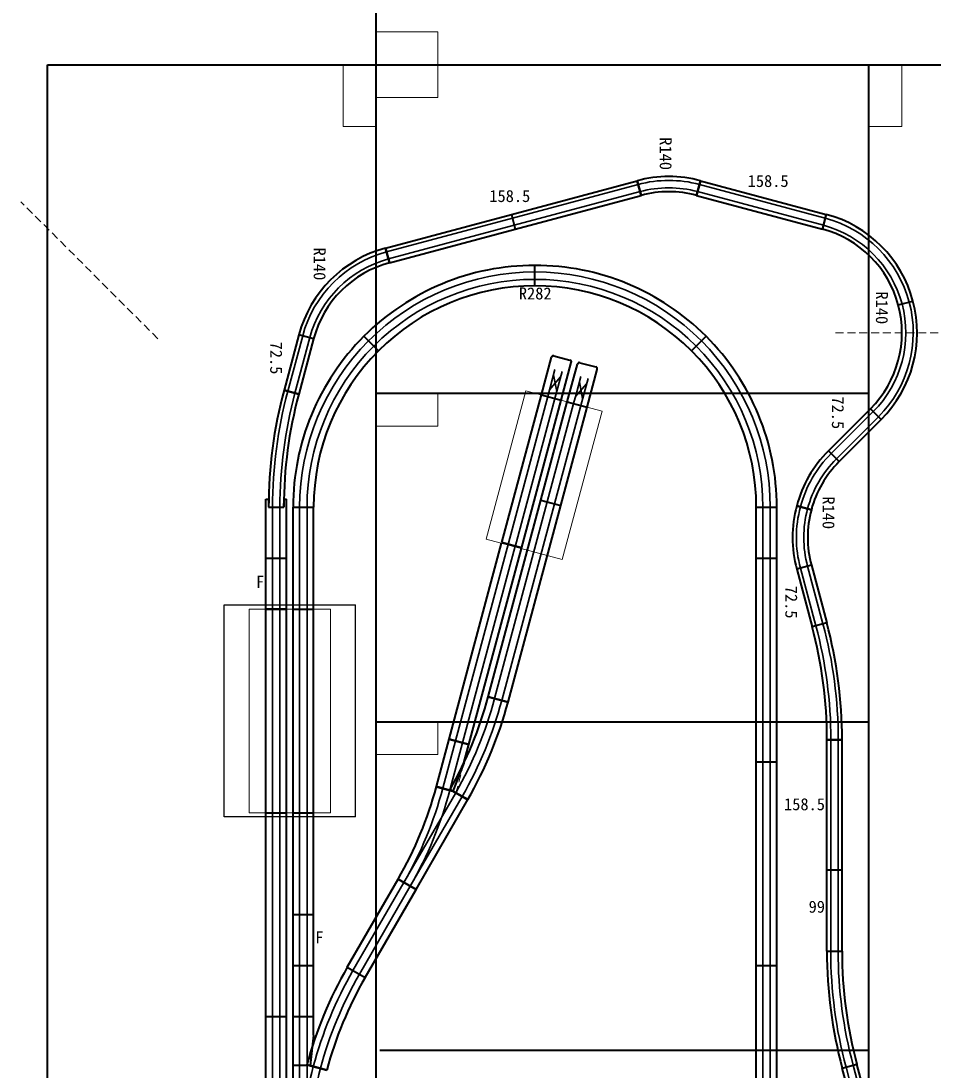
# Model space of a CAD drawing. Units: millimetres, scale not verified. Extents: x -3771 to 6012, y -4101 to 3321.
# Drawn here: x -1620 to -510, y -2325 to -1047 of the extents above; entities that cross this region are included whole.
import ezdxf
from ezdxf.enums import TextEntityAlignment as Align

# ---------------------------------------------------------------- set-up
doc = ezdxf.new("R2010")
doc.units = ezdxf.units.MM
doc.header["$LTSCALE"] = 8
doc.linetypes.add('DASHED1', pattern=[1.8, 1.2, -0.6])
for name, color, linetype, lineweight in [('0-5', 7, 'Continuous', 40), ('0-6', 7, 'Continuous', 40), ('0-7', 6, 'Continuous', 40)]:
    doc.layers.add(name, color=color, linetype=linetype, lineweight=lineweight)
doc.styles.add('ＭＳ ゴシック', font='')
doc.styles.get('ＭＳ ゴシック').set_extended_font_data('MS Gothic')

msp = doc.modelspace()

# ---------------------------------------------------------------- linework, layer by layer
at = {"layer": '0-5'}
for p, q in [((-1023.353, -1282.721), (-870.254, -1241.698)), ((-870.254, -1241.698), (-865.466, -1259.568)), ((-797.785, -1259.568), (-792.997, -1241.698)), ((-792.997, -1241.698), (-797.785, -1259.568)), ((-792.997, -1241.698), (-797.785, -1259.568)), ((-792.997, -1241.698), (-639.897, -1282.721)), ((-1018.565, -1300.591), (-865.466, -1259.568)), ((-797.785, -1259.568), (-644.686, -1300.591)), ((-1176.453, -1323.744), (-1023.353, -1282.721)), ((-1023.353, -1282.721), (-1018.565, -1300.591)), ((-1023.353, -1282.721), (-1018.565, -1300.591)), ((-639.897, -1282.721), (-644.686, -1300.591)), ((-644.686, -1300.591), (-639.897, -1282.721)), ((-639.897, -1282.721), (-644.686, -1300.591)), ((-1171.664, -1341.614), (-1018.565, -1300.591)), ((-1171.664, -1341.614), (-1176.453, -1323.744)), ((-1171.664, -1341.614), (-1176.453, -1323.744)), ((-1171.664, -1341.614), (-1176.453, -1323.744)), ((-1171.664, -1341.614), (-1176.453, -1323.744)), ((-1176.453, -1323.744), (-1171.664, -1341.614)), ((-1176.453, -1323.744), (-1171.664, -1341.614)), ((-1176.453, -1323.744), (-1171.664, -1341.614)), ((-552.231, -1393.045), (-534.362, -1388.257)), ((-552.231, -1393.045), (-534.362, -1388.257)), ((-1281.988, -1429.28), (-1300.106, -1496.894)), ((-1264.119, -1434.068), (-1281.988, -1429.28)), ((-1264.119, -1434.068), (-1281.988, -1429.28)), ((-1264.119, -1434.068), (-1282.236, -1501.683)), ((-1300.106, -1496.894), (-1282.236, -1501.683)), ((-1282.236, -1501.683), (-1300.106, -1496.894)), ((-1282.236, -1501.683), (-1300.106, -1496.894)), ((-586.072, -1519.34), (-637.337, -1570.605)), ((-572.99, -1532.421), (-624.256, -1583.686)), ((-624.256, -1583.686), (-637.337, -1570.605)), ((-624.256, -1583.686), (-637.337, -1570.605)), ((-1322.105, -1701.31), (-1322.105, -1629.31)), ((-1322.105, -1629.31), (-1319.105, -1629.31)), ((-1319.105, -1629.31), (-1318.855, -1639.31)), ((-1300.355, -1639.31), (-1300.105, -1629.31)), ((-1300.105, -1629.31), (-1297.105, -1629.31)), ((-1297.105, -1701.31), (-1297.105, -1629.31)), ((-1318.855, -1639.31), (-1300.355, -1639.31)), ((-1318.855, -1639.31), (-1300.355, -1639.31)), ((-1318.855, -1639.31), (-1300.355, -1639.31)), ((-658.096, -1642.3), (-675.966, -1637.512)), ((-1322.105, -1701.31), (-1297.105, -1701.31)), ((-1322.105, -1701.31), (-1297.105, -1701.31)), ((-1322.105, -1701.31), (-1297.105, -1701.31)), ((-1322.105, -1763.31), (-1322.105, -1701.31)), ((-1297.105, -1763.31), (-1297.105, -1701.31)), ((-658.096, -1709.981), (-675.966, -1714.769)), ((-658.096, -1709.981), (-675.966, -1714.769)), ((-658.096, -1709.981), (-639.332, -1780.011)), ((-675.966, -1714.769), (-657.202, -1784.799)), ((-1322.105, -1763.31), (-1297.105, -1763.31)), ((-639.332, -1780.011), (-657.202, -1784.799)), ((-639.332, -1780.011), (-657.202, -1784.799)), ((-639.245, -1922.432), (-620.745, -1922.432)), ((-639.245, -2080.932), (-639.245, -1922.432)), ((-620.583, -1922.426), (-639.083, -1922.426)), ((-620.745, -2080.932), (-620.745, -1922.432)), ((-1322.105, -2259.31), (-1322.105, -2011.31)), ((-1322.105, -2011.31), (-1297.105, -2011.31)), ((-1297.105, -2259.31), (-1297.105, -2011.31)), ((-639.245, -2080.932), (-620.745, -2080.932)), ((-639.245, -2179.932), (-639.245, -2080.932)), ((-639.245, -2080.932), (-620.745, -2080.932)), ((-620.745, -2179.932), (-620.745, -2080.932)), ((-639.245, -2179.932), (-620.745, -2179.932)), ((-639.245, -2179.932), (-620.745, -2179.932)), ((-1322.105, -2259.31), (-1297.105, -2259.31)), ((-1322.105, -2445.31), (-1322.105, -2259.31)), ((-1322.105, -2259.31), (-1297.105, -2259.31)), ((-1297.105, -2445.31), (-1297.105, -2259.31)), ((-620.495, -2322.347), (-602.626, -2317.559)), ((-620.495, -2322.347), (-602.626, -2317.559)), ((-601.731, -2392.377), (-620.495, -2322.347)), ((-583.861, -2387.589), (-602.626, -2317.559))]:
    msp.add_line(p, q, dxfattribs=at)
at = {"layer": '0-5', "color": 2, "lineweight": 35}
for p, q in [((-1022.124, -1287.309), (-869.025, -1246.286)), ((-794.226, -1246.286), (-641.127, -1287.309)), ((-1019.795, -1296.003), (-866.695, -1254.98)), ((-796.555, -1254.98), (-643.456, -1296.003)), ((-1175.223, -1328.332), (-1022.124, -1287.309)), ((-1172.894, -1337.025), (-1019.795, -1296.003)), ((-1277.4, -1430.509), (-1295.517, -1498.124)), ((-1268.707, -1432.838), (-1286.824, -1500.453)), ((-582.713, -1522.698), (-633.978, -1573.964)), ((-576.349, -1529.062), (-627.614, -1580.328)), ((-1314.105, -1701.31), (-1314.105, -1639.31)), ((-1305.105, -1701.31), (-1305.105, -1639.31)), ((-1314.105, -1763.31), (-1314.105, -1701.31)), ((-1305.105, -1763.31), (-1305.105, -1701.31)), ((-662.684, -1711.211), (-643.92, -1781.24)), ((-671.378, -1713.54), (-652.613, -1783.57)), ((-634.495, -2080.932), (-634.495, -1922.432)), ((-625.495, -2080.932), (-625.495, -1922.432)), ((-1314.105, -2259.31), (-1314.105, -2011.31)), ((-1305.105, -2259.31), (-1305.105, -2011.31)), ((-634.495, -2179.932), (-634.495, -2080.932)), ((-625.495, -2179.932), (-625.495, -2080.932)), ((-1314.105, -2445.31), (-1314.105, -2259.31)), ((-1305.105, -2445.31), (-1305.105, -2259.31)), ((-597.143, -2391.148), (-615.907, -2321.118)), ((-588.449, -2388.818), (-607.214, -2318.789))]:
    msp.add_line(p, q, dxfattribs=at)
at = {"layer": '0-5', "color": 4, "linetype": 'DASHED1', "lineweight": 18}
for p, q in [((-1453.559, -1434.312), (-1620.364, -1267.507)), ((-628.526, -1426.886), (-422.622, -1426.886))]:
    msp.add_line(p, q, dxfattribs=at)
at = {"layer": '0-5'}
for points in [[(-870.254, -1241.698), (-865.466, -1259.568), (-870.254, -1241.698)], [(-1171.664, -1341.614), (-1176.453, -1323.744), (-1171.664, -1341.614)], [(-586.072, -1519.34), (-572.99, -1532.421), (-586.072, -1519.34)], [(-675.966, -1637.512), (-658.096, -1642.3), (-675.966, -1637.512)]]:
    msp.add_lwpolyline(points, dxfattribs=at)
for centre, radius, start, end in [((-831.625, -1385.863), 149.25, 75, 105), ((-831.625, -1385.863), 130.75, 75, 105), ((-678.526, -1426.886), 149.25, 15, 75), ((-678.526, -1426.886), 130.75, 15, 75), ((-1137.824, -1467.908), 149.25, 105, 165), ((-1137.824, -1467.908), 130.75, 105, 165), ((-678.526, -1426.886), 149.25, 315, 15), ((-678.526, -1426.886), 130.75, 315, 15), ((-768.605, -1639.31), 550.25, 165, 180), ((-768.605, -1639.31), 531.75, 165, 180), ((-531.801, -1676.141), 149.25, 135, 165), ((-531.801, -1676.141), 130.75, 135, 165), ((-531.801, -1676.141), 149.25, 165, 195), ((-531.801, -1676.141), 130.75, 165, 195), ((-1170.833, -1922.426), 531.75, 0, 15), ((-1170.833, -1922.426), 550.25, 0, 15), ((-88.995, -2179.932), 550.25, 180, 195), ((-88.995, -2179.932), 531.75, 180, 195)]:
    msp.add_arc(centre, radius, start, end, dxfattribs=at)
at = {"layer": '0-5', "color": 2, "lineweight": 35}
for centre, radius, start, end in [((-831.625, -1385.863), 144.5, 75, 105), ((-831.625, -1385.863), 135.5, 75, 105), ((-678.526, -1426.886), 144.5, 15, 75), ((-678.526, -1426.886), 135.5, 15, 75), ((-1137.824, -1467.908), 144.5, 105, 165), ((-1137.824, -1467.908), 135.5, 105, 165), ((-678.526, -1426.886), 135.5, 315, 15), ((-678.526, -1426.886), 144.5, 315, 15), ((-768.605, -1639.31), 545.5, 165, 180), ((-768.605, -1639.31), 536.5, 165, 180), ((-531.801, -1676.141), 144.5, 135, 165), ((-531.801, -1676.141), 135.5, 135, 165), ((-531.801, -1676.141), 144.5, 165, 195), ((-531.801, -1676.141), 135.5, 165, 195), ((-1170.833, -1922.426), 536.5, 0, 15), ((-1170.833, -1922.426), 545.5, 0, 15), ((-88.995, -2179.932), 545.5, 180, 195), ((-88.995, -2179.932), 536.5, 180, 195)]:
    msp.add_arc(centre, radius, start, end, dxfattribs=at)
at = {"layer": '0-6'}
for p, q in [((-994.605, -1369.81), (-994.605, -1344.81)), ((-994.605, -1369.81), (-994.605, -1344.81)), ((-1185.17, -1448.744), (-1202.848, -1431.067)), ((-1185.17, -1448.744), (-1202.848, -1431.067)), ((-804.04, -1448.744), (-786.362, -1431.067)), ((-804.04, -1448.744), (-786.362, -1431.067)), ((-971.445, -1454.885), (-952.126, -1460.061)), ((-986.8, -1502.534), (-974.506, -1456.653)), ((-962.652, -1509.005), (-950.358, -1463.123)), ((-955.211, -1510.94), (-942.917, -1465.059)), ((-939.855, -1463.291), (-920.536, -1468.467)), ((-931.063, -1517.411), (-918.769, -1471.529)), ((-1034.941, -1682.196), (-986.8, -1502.534)), ((-986.8, -1502.534), (-962.652, -1509.005)), ((-986.8, -1502.534), (-962.652, -1509.005)), ((-986.8, -1502.534), (-962.652, -1509.005)), ((-1011.037, -1689.578), (-962.652, -1509.005)), ((-987.304, -1630.715), (-955.211, -1510.94)), ((-963.156, -1637.185), (-931.063, -1517.411)), ((-955.211, -1510.94), (-931.063, -1517.411)), ((-955.211, -1510.94), (-931.063, -1517.411)), ((-955.211, -1510.94), (-931.063, -1517.411)), ((-1051.491, -1870.264), (-987.304, -1630.715)), ((-987.304, -1630.715), (-963.156, -1637.185)), ((-1289.105, -1639.31), (-1264.105, -1639.31)), ((-1289.105, -1639.31), (-1264.105, -1639.31)), ((-1289.105, -1763.31), (-1289.105, -1639.31)), ((-1264.105, -1763.31), (-1264.105, -1639.31)), ((-1027.343, -1876.735), (-963.156, -1637.185)), ((-725.105, -1639.31), (-700.105, -1639.31)), ((-725.105, -1639.31), (-700.105, -1639.31)), ((-725.105, -1701.31), (-725.105, -1639.31)), ((-700.105, -1701.31), (-700.105, -1639.31)), ((-1099.128, -1921.746), (-1035.185, -1683.108)), ((-1010.793, -1688.667), (-1034.941, -1682.196)), ((-1074.98, -1928.217), (-1011.037, -1689.578)), ((-725.105, -1949.31), (-725.105, -1701.31)), ((-725.105, -1701.31), (-700.105, -1701.31)), ((-725.105, -1701.31), (-700.105, -1701.31)), ((-700.105, -1949.31), (-700.105, -1701.31)), ((-1322.105, -2011.31), (-1322.105, -1763.31)), ((-1297.105, -1763.31), (-1322.105, -1763.31)), ((-1297.105, -2011.31), (-1297.105, -1763.31)), ((-1289.105, -1763.31), (-1264.105, -1763.31)), ((-1289.105, -1763.31), (-1264.105, -1763.31)), ((-1289.105, -2011.31), (-1289.105, -1763.31)), ((-1289.105, -1763.31), (-1264.105, -1763.31)), ((-1264.105, -2011.31), (-1264.105, -1763.31)), ((-1027.343, -1876.735), (-1051.491, -1870.264)), ((-1051.491, -1870.264), (-1027.343, -1876.735)), ((-1114.606, -1979.513), (-1099.128, -1921.746)), ((-1074.98, -1928.217), (-1099.128, -1921.746)), ((-1099.128, -1921.746), (-1074.98, -1928.217)), ((-1081.012, -1950.73), (-1074.98, -1928.217)), ((-725.105, -2197.31), (-725.105, -1949.31)), ((-725.105, -1949.31), (-700.105, -1949.31)), ((-725.105, -1949.31), (-700.105, -1949.31)), ((-725.105, -1949.31), (-700.105, -1949.31)), ((-725.105, -1949.31), (-700.105, -1949.31)), ((-700.105, -2197.31), (-700.105, -1949.31)), ((-1094.425, -1984.92), (-1114.606, -1979.513)), ((-1094.422, -1984.921), (-1114.606, -1979.513)), ((-1114.598, -1979.587), (-1094.399, -1984.939)), ((-1097.953, -1982.887), (-1076.303, -1995.387)), ((-1076.331, -1995.367), (-1094.425, -1984.92)), ((-1094.399, -1984.939), (-1076.303, -1995.387)), ((-1139.418, -2104.635), (-1076.331, -1995.367)), ((-1322.105, -2011.31), (-1297.105, -2011.31)), ((-1289.105, -2259.31), (-1289.105, -2011.31)), ((-1289.105, -2011.31), (-1264.105, -2011.31)), ((-1289.105, -2011.31), (-1264.105, -2011.31)), ((-1289.105, -2011.31), (-1264.105, -2011.31)), ((-1289.105, -2011.31), (-1264.105, -2011.31)), ((-1289.105, -2011.31), (-1264.105, -2011.31)), ((-1264.105, -2259.31), (-1264.105, -2011.31)), ((-1223.068, -2199.522), (-1161.068, -2092.135)), ((-1161.068, -2092.135), (-1139.418, -2104.635)), ((-1161.068, -2092.135), (-1139.418, -2104.635)), ((-1289.105, -2135.31), (-1264.105, -2135.31)), ((-1289.105, -2197.31), (-1264.105, -2197.31)), ((-1223.068, -2199.522), (-1201.418, -2212.022)), ((-1223.068, -2199.522), (-1201.418, -2212.022)), ((-725.105, -2197.31), (-700.105, -2197.31)), ((-725.105, -2197.31), (-700.105, -2197.31)), ((-725.105, -2445.31), (-725.105, -2197.31)), ((-700.105, -2445.31), (-700.105, -2197.31)), ((-1289.105, -2319.114), (-1289.105, -2259.31)), ((-1289.105, -2259.31), (-1264.105, -2259.31)), ((-1264.105, -2282.02), (-1264.105, -2259.31)), ((-1264.105, -2282.02), (-1268.212, -2319.114)), ((-1289.105, -2445.31), (-1289.105, -2319.114)), ((-1268.209, -2319.114), (-1289.105, -2319.114)), ((-1268.212, -2319.114), (-1289.105, -2319.114)), ((-1272.188, -2318.108), (-1248.04, -2324.578)), ((-1272.188, -2318.108), (-1248.04, -2324.578)), ((-1272.188, -2318.108), (-1248.04, -2324.578)), ((-1272.188, -2318.108), (-1248.04, -2324.578)), ((-1272.188, -2318.108), (-1248.04, -2324.578)), ((-1272.188, -2318.108), (-1248.04, -2324.578)), ((-1272.188, -2318.108), (-1248.04, -2324.578)), ((-1272.188, -2318.108), (-1248.04, -2324.578)), ((-1272.188, -2318.108), (-1248.04, -2324.578)), ((-1272.188, -2318.108), (-1248.04, -2324.578)), ((-1272.188, -2318.108), (-1248.04, -2324.578)), ((-1272.188, -2318.108), (-1248.04, -2324.578)), ((-1248.04, -2324.578), (-1272.188, -2318.108)), ((-1272.188, -2318.108), (-1248.04, -2324.578)), ((-1268.224, -2319.17), (-1248.04, -2324.578)), ((-1248.04, -2324.578), (-1268.209, -2319.114))]:
    msp.add_line(p, q, dxfattribs=at)
at = {"layer": '0-6', "color": 2, "lineweight": 35}
for p, q in [((-963.315, -1480.57), (-976.82, -1496.196)), ((-976.14, -1493.659), (-970.273, -1471.763)), ((-968.126, -1498.525), (-972.009, -1478.241)), ((-970.38, -1506.934), (-961.58, -1474.093)), ((-944.55, -1502.065), (-938.683, -1480.169)), ((-979.073, -1504.605), (-976.14, -1493.659)), ((-931.726, -1488.976), (-945.23, -1504.601)), ((-936.537, -1506.931), (-940.419, -1486.646)), ((-938.79, -1515.34), (-929.99, -1482.498)), ((-1026.892, -1683.067), (-979.073, -1504.605)), ((-1018.764, -1687.508), (-970.38, -1506.934)), ((-947.483, -1513.011), (-944.55, -1502.065)), ((-979.577, -1632.785), (-947.483, -1513.011)), ((-970.884, -1635.115), (-938.79, -1515.34)), ((-1043.764, -1872.335), (-979.577, -1632.785)), ((-1281.105, -1763.31), (-1281.105, -1639.31)), ((-1272.105, -1763.31), (-1272.105, -1639.31)), ((-1035.071, -1874.664), (-970.884, -1635.115)), ((-717.105, -1701.31), (-717.105, -1639.31)), ((-708.105, -1701.31), (-708.105, -1639.31)), ((-1091.4, -1923.817), (-1026.892, -1683.067)), ((-1082.707, -1926.146), (-1018.52, -1686.596)), ((-717.105, -1949.31), (-717.105, -1701.31)), ((-708.105, -1949.31), (-708.105, -1701.31)), ((-1314.105, -2011.31), (-1314.105, -1763.31)), ((-1305.105, -2011.31), (-1305.105, -1763.31)), ((-1281.105, -2011.31), (-1281.105, -1763.31)), ((-1272.105, -2011.31), (-1272.105, -1763.31)), ((-1106.879, -1981.583), (-1091.4, -1923.817)), ((-1098.186, -1983.913), (-1082.707, -1926.146)), ((-717.105, -2197.31), (-717.105, -1949.31)), ((-708.105, -2197.31), (-708.105, -1949.31)), ((-1154.14, -2096.135), (-1091.054, -1986.867)), ((-1146.346, -2100.635), (-1083.26, -1991.367)), ((-1281.105, -2259.31), (-1281.105, -2011.31)), ((-1272.105, -2259.31), (-1272.105, -2011.31)), ((-1216.14, -2203.522), (-1154.14, -2096.135)), ((-1208.346, -2208.022), (-1146.346, -2100.635)), ((-717.105, -2445.31), (-717.105, -2197.31)), ((-708.105, -2445.31), (-708.105, -2197.31)), ((-1281.105, -2259.31), (-1281.105, -2319.114)), ((-1272.105, -2259.31), (-1272.105, -2319.114)), ((-1281.105, -2445.31), (-1281.105, -2319.114)), ((-1272.105, -2445.31), (-1272.105, -2319.114))]:
    msp.add_line(p, q, dxfattribs=at)
at = {"layer": '0-6', "color": 4, "lineweight": 18}
for p, q in [((-1005.621, -1497.433), (-1054.02, -1678.061)), ((-912.892, -1522.279), (-1005.621, -1497.433)), ((-912.892, -1522.279), (-961.292, -1702.907)), ((-961.292, -1702.907), (-1054.02, -1678.061)), ((-1342.605, -2011.31), (-1342.605, -1763.31)), ((-1342.605, -1763.31), (-1322.105, -1763.31)), ((-1297.105, -1763.31), (-1289.105, -1763.31)), ((-1264.105, -1763.31), (-1243.605, -1763.31)), ((-1243.605, -2011.31), (-1243.605, -1763.31)), ((-1322.105, -2011.31), (-1342.605, -2011.31)), ((-1289.105, -2011.31), (-1297.105, -2011.31)), ((-1243.605, -2011.31), (-1264.105, -2011.31))]:
    msp.add_line(p, q, dxfattribs=at)
at = {"layer": '0-6', "color": 3, "lineweight": 25}
for q in [(-1213.105, -1758.31), (-1373.105, -2016.31)]:
    msp.add_line((-1213.105, -2016.31), q, dxfattribs=at)
at = {"layer": '0-6', "color": 4, "linetype": 'DASHED1', "lineweight": 18}
for p, q in [((-1081.155, -1951.093), (-1090.5, -1985.972)), ((-1094.399, -1984.939), (-1097.953, -1982.887)), ((-1094.422, -1984.921), (-1090.5, -1985.972)), ((-1094.399, -1984.939), (-1090.432, -1985.99)), ((-1268.209, -2319.114), (-1272.17, -2318.041)), ((-1268.212, -2319.114), (-1264.105, -2319.114)), ((-1268.209, -2319.114), (-1264.105, -2319.114))]:
    msp.add_line(p, q, dxfattribs=at)
at = {"layer": '0-6', "color": 3, "lineweight": 25}
msp.add_lwpolyline([(-1373.105, -2016.31), (-1373.105, -1758.31), (-1213.105, -1758.31)], dxfattribs=at)
at = {"layer": '0-6'}
for points in [[(-1081.012, -1950.73), (-1081.155, -1951.093), (-1094.422, -1984.921)], [(-1201.418, -2212.022), (-1139.418, -2104.635), (-1161.068, -2092.135), (-1139.418, -2104.635)]]:
    msp.add_lwpolyline(points, dxfattribs=at)
for centre, radius, start, end in [((-994.605, -1639.31), 294.5, 90, 135), ((-994.605, -1639.31), 294.5, 45, 90), ((-994.605, -1639.31), 269.5, 90, 135), ((-994.605, -1639.31), 269.5, 45, 90), ((-994.605, -1639.31), 294.5, 135, 180), ((-994.605, -1639.31), 294.5, 0, 45), ((-994.605, -1639.31), 269.5, 135, 180), ((-972.092, -1457.3), 2.5, 75, 165), ((-994.605, -1639.31), 269.5, 0, 45), ((-952.773, -1462.476), 2.5, 345, 75), ((-940.502, -1465.706), 2.5, 75, 165), ((-921.183, -1470.882), 2.5, 345, 75), ((-1504.138, -1749.422), 468.5, 330.11082, 345.05245), ((-1504.138, -1749.422), 493.5, 330.1052, 345.04979), ((-1567.253, -1858.67), 468.5, 330.11082, 345.05245), ((-795.565, -2446.066), 493.5, 150.02771, 164.97229), ((-795.565, -2446.066), 468.5, 150.02918, 164.97082)]:
    msp.add_arc(centre, radius, start, end, dxfattribs=at)
at = {"layer": '0-6', "color": 2, "lineweight": 35}
for centre, radius, start, end in [((-994.605, -1639.31), 286.5, 90, 135), ((-994.605, -1639.31), 286.5, 45, 90), ((-994.605, -1639.31), 277.5, 90, 135), ((-994.605, -1639.31), 277.5, 45, 90), ((-994.605, -1639.31), 286.5, 135, 180), ((-994.605, -1639.31), 277.5, 135, 180), ((-994.605, -1639.31), 277.5, 0, 45), ((-994.605, -1639.31), 286.5, 0, 45), ((-1504.138, -1749.422), 476.5, 330.10896, 345.05156), ((-1504.138, -1749.422), 485.5, 330.10694, 345.05061), ((-1567.253, -1858.67), 476.5, 330.10896, 345.05156), ((-1567.253, -1858.67), 485.5, 330.10744, 345.05061), ((-795.565, -2446.066), 485.5, 150.02816, 164.97184), ((-795.565, -2446.066), 476.5, 150.02869, 164.97131), ((-795.606, -2446.216), 485.5, 164.94792, 179.89256), ((-795.606, -2446.216), 476.5, 164.94994, 179.89104)]:
    msp.add_arc(centre, radius, start, end, dxfattribs=at)
at = {"layer": '0-7'}
for p, q in [((-1588.005, -2900.563), (-1588.005, -1100.563)), ((-1588.005, -1100.563), (-1188.005, -1100.563)), ((-1188.005, -1100.563), (611.995, -1100.563)), ((-588.005, -2900.563), (-588.005, -1100.563)), ((-1188.005, -1500.563), (-588.005, -1500.563)), ((-1188.005, -1900.563), (-588.005, -1900.563)), ((-1183.529, -2300.563), (-588.005, -2300.563))]:
    msp.add_line(p, q, dxfattribs=at)
at = {"layer": '0-7', "color": 4, "lineweight": 18}
for p, q in [((-1228.005, -1175.563), (-1228.005, -1100.563)), ((-1188.005, -1175.563), (-1228.005, -1175.563))]:
    msp.add_line(p, q, dxfattribs=at)
at = {"layer": '0-7'}
msp.add_lwpolyline([(-1188.005, -3100.563), (-1188.005, -700.563), (611.995, -700.563)], dxfattribs=at)
at = {"layer": '0-7', "color": 4, "lineweight": 18}
for points in [[(-1113.005, -1100.563), (-1113.005, -1060.563), (-1188.005, -1060.563)], [(-1113.005, -1100.563), (-1113.005, -1140.563), (-1188.005, -1140.563)], [(-588.005, -1175.563), (-548.005, -1175.563), (-548.005, -1100.563)], [(-1113.005, -1500.563), (-1113.005, -1540.563), (-1188.005, -1540.563)], [(-1113.005, -1900.563), (-1113.005, -1940.563), (-1188.005, -1940.563)]]:
    msp.add_lwpolyline(points, dxfattribs=at)

# ---------------------------------------------------------------- texts
at = {"layer": '0-5', "style": 'ＭＳ ゴシック'}
for s, p in [('R140', (-847.06, -1188.807)), ('R140', (-1268.371, -1323.127)), ('R140', (-583.851, -1376.531)), ('72.5', (-1321.292, -1437.63)), ('72.5', (-637.441, -1504.34)), ('R140', (-648.781, -1626.094)), ('72.5', (-694.143, -1734.926))]:
    msp.add_text(s, height=14.66, rotation=270, dxfattribs=at).set_placement(p, align=Align.BOTTOM_LEFT)
for s, p in [('158.5', (-735.647, -1253.772)), ('158.5', (-1050.179, -1272.079)), ('F', (-1334.177, -1741.869)), ('158.5', (-691.379, -2012.645)), ('99', (-661.424, -2137.46))]:
    msp.add_text(s, height=14.66, dxfattribs=at).set_placement(p, align=Align.BOTTOM_LEFT)
at = {"layer": '0-6', "style": 'ＭＳ ゴシック'}
for s, p in [('R282', (-1014.224, -1390.699)), ('F', (-1262.17, -2174.851))]:
    msp.add_text(s, height=14.66, dxfattribs=at).set_placement(p, align=Align.BOTTOM_LEFT)

doc.saveas('drawing.dxf')
